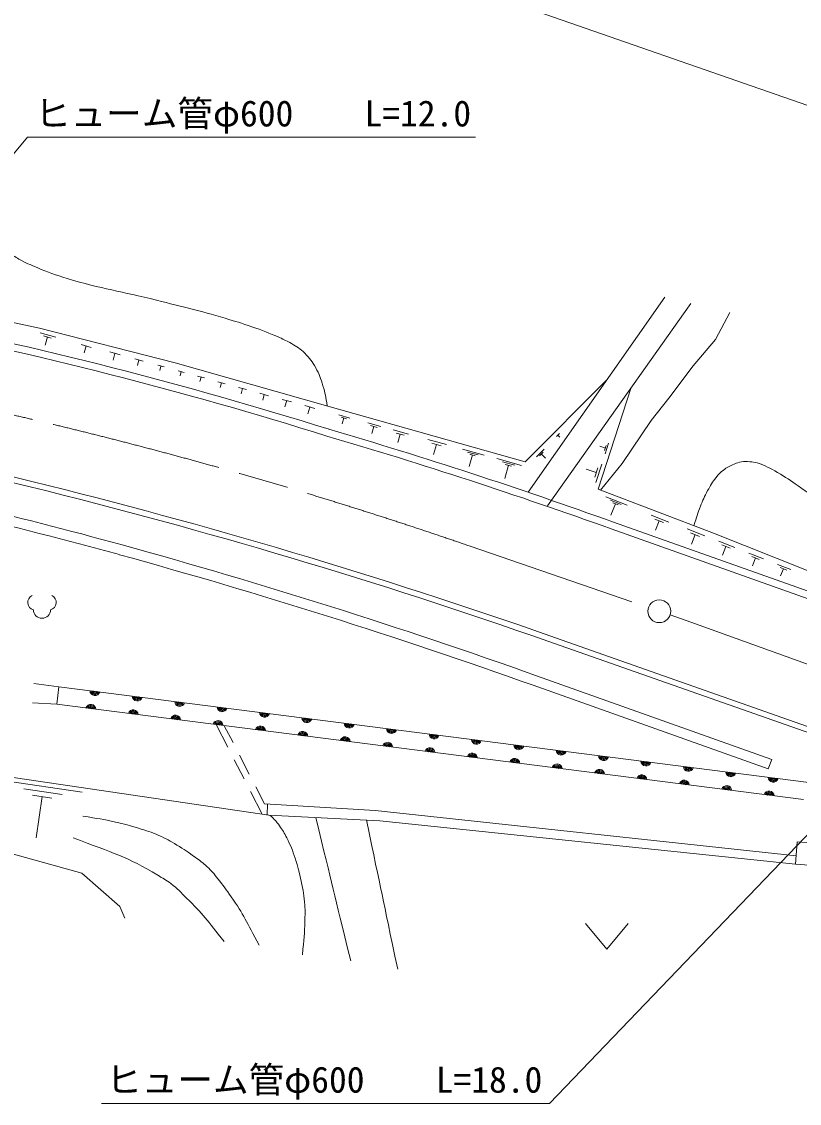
# Model space of a CAD drawing. Units: millimetres, scale not verified. Extents: x 40000 to 680000, y 20000 to 380000.
# Drawn here: x 422233 to 476830, y 261230 to 337205 of the extents above; entities that cross this region are included whole.
import ezdxf
from ezdxf.enums import TextEntityAlignment as Align

# ---------------------------------------------------------------- set-up
doc = ezdxf.new("R2010")
doc.units = ezdxf.units.MM
doc.header["$LTSCALE"] = 1000
doc.linetypes.add('CHAIN', pattern=[18.5, 12, -1.5, 3.5, -1.5])
for name, color, linetype, lineweight in [('M-BGD', 7, 'Continuous', 13), ('M-BMK', 2, 'CHAIN', 13), ('M-BMK-SRVR', 3, 'Continuous', 13), ('M-STR-HTXT', 7, 'Continuous', 13), ('M-STR-STRD', 7, 'Continuous', 13)]:
    doc.layers.add(name, color=color, linetype=linetype, lineweight=lineweight)
doc.styles.add('ＭＳ ゴシック', font='')
doc.styles.get('ＭＳ ゴシック').set_extended_font_data('MS Gothic')

msp = doc.modelspace()

# ---------------------------------------------------------------- linework, layer by layer
at = {"layer": 'M-BGD'}
for p, q in [((457796, 304147), (467380, 317860)), ((459157, 303197), (469209, 317414)), ((471954, 316784), (470953, 314871)), ((423535, 315353), (424630, 315052)), ((423768, 315132), (424316, 314981)), ((424042, 315056), (423881, 314473)), ((470953, 314871), (469374, 313028)), ((426407, 314524), (427123, 314326)), ((426765, 314425), (426633, 313948)), ((428427, 314005), (429143, 313808)), ((428785, 313906), (428654, 313429)), ((430175, 313524), (430756, 313363)), ((430465, 313443), (430359, 313056)), ((431782, 313081), (432239, 312955)), ((469374, 313028), (467671, 310763)), ((432011, 313018), (431927, 312713)), ((433216, 312686), (433647, 312567)), ((433431, 312626), (433352, 312339)), ((434590, 312307), (435062, 312177)), ((434826, 312242), (434739, 311927)), ((436005, 311917), (436521, 311775)), ((436263, 311846), (436168, 311502)), ((437462, 311515), (438023, 311361)), ((437743, 311438), (437640, 311064)), ((438964, 311102), (439571, 310934)), ((439268, 311018), (439156, 310613)), ((467671, 310763), (466425, 309183)), ((440511, 310675), (441166, 310495)), ((440839, 310585), (440718, 310149)), ((442105, 310236), (442808, 310042)), ((442457, 310139), (442328, 309670)), ((444493, 309578), (445269, 309364)), ((444658, 309421), (445046, 309314)), ((444852, 309368), (444738, 308954)), ((446530, 309017), (447459, 308761)), ((446728, 308829), (447192, 308701)), ((446960, 308765), (446824, 308270)), ((448304, 308528), (449390, 308229)), ((466425, 309183), (464389, 306182)), ((448535, 308308), (449078, 308159)), ((448807, 308233), (448647, 307654)), ((450745, 307855), (452047, 307496)), ((459771, 308056), (459986, 308273)), ((459879, 308165), (460023, 308021)), ((451023, 307592), (451674, 307413)), ((451348, 307502), (451157, 306808)), ((453181, 307184), (454698, 306766)), ((453532, 306978), (454291, 306769)), ((458372, 306644), (458907, 307184)), ((458578, 306708), (458846, 306978)), ((463219, 307256), (462828, 307384)), ((463279, 307439), (463159, 307073)), ((463437, 307591), (463197, 306857)), ((453884, 306773), (453661, 305963)), ((453694, 306825), (454073, 306720)), ((455600, 306517), (457331, 306040)), ((456001, 306283), (456867, 306044)), ((458712, 306843), (459000, 306557)), ((464389, 306182), (462860, 304309)), ((456402, 306048), (456148, 305125)), ((456186, 306108), (456619, 305988)), ((462573, 305536), (461875, 305764)), ((462680, 305863), (462466, 305209)), ((462961, 306134), (462534, 304825)), ((463240, 303835), (464749, 303240)), ((463577, 303586), (464332, 303288)), ((463915, 303337), (463598, 302532)), ((463726, 303411), (464104, 303262)), ((466429, 302548), (467666, 302061)), ((479206, 296566), (463775, 302056)), ((466673, 302261), (467292, 302018)), ((466983, 302139), (466723, 301480)), ((479038, 296095), (463607, 301585)), ((468954, 301584), (470190, 301097)), ((469198, 301297), (469816, 301054)), ((469507, 301176), (469247, 300516)), ((471173, 300710), (472304, 300264)), ((471397, 300448), (471962, 300225)), ((471679, 300336), (471442, 299733)), ((473284, 299878), (474314, 299472)), ((473488, 299639), (474002, 299436)), ((473745, 299538), (473529, 298989)), ((475292, 299087), (476226, 298719)), ((475477, 298871), (475943, 298687)), ((475710, 298779), (475514, 298281)), ((458373, 291267), (474889, 285393)), ((423084, 290710), (424852, 290495)), ((424852, 290495), (424695, 289261)), ((424852, 290495), (477502, 283765)), ((458135, 290599), (474651, 284725)), ((422996, 289367), (424695, 289261)), ((477109, 282561), (424695, 289261)), ((435886, 287830), (436704, 286237)), ((436461, 287757), (437071, 286570)), ((437528, 285680), (438214, 284346)), ((437161, 285348), (437847, 284013)), ((474889, 285393), (474651, 284725)), ((421077, 283892), (426480, 283094)), ((438671, 283456), (439281, 282269)), ((422375, 283332), (425076, 282933)), ((422997, 282872), (424347, 282673)), ((423672, 282773), (423247, 279891)), ((438304, 283124), (439122, 281531)), ((447058, 281802), (439281, 282269)), ((439488, 282257), (439480, 281478)), ((447058, 281802), (476608, 278619)), ((461821, 273855), (463321, 272055)), ((463321, 272055), (464821, 273855))]:
    msp.add_line(p, q, dxfattribs=at)
for points in [[(413136, 316974), (414708, 317552), (423477, 315680), (433005, 313235), (443724, 310204), (457590, 306280), (463354, 312100)], [(465028, 311500), (462701, 304370), (470797, 301279), (495208, 291563)], [(378961, 284869), (379738, 288766), (380332, 290896), (411452, 285616), (439592, 281461)], [(379738, 288766), (396854, 285265), (406762, 282887), (426462, 277397), (429133, 275063), (429485, 274241)], [(439592, 281461), (447371, 281079), (476564, 278026)]]:
    msp.add_lwpolyline(points, dxfattribs=at)
msp.add_lwpolyline([(476564, 278026), (478482, 277884), (478600, 279465), (476682, 279607)], close=True, dxfattribs=at)
for centre, radius, start, end in [((355605, 27366), 294719, 72.58474, 78.75958), ((355712, 27743), 293827, 72.58268, 78.76145), ((344238, -30150), 353058, 70.20965, 73.61978), ((344238, -30150), 352558, 70.20965, 73.61978), ((360336, 52406), 257450, 74.46574, 79.67656), ((360336, 52406), 256741, 74.46574, 79.66716), ((318296, -101728), 417213, 70.38219, 74.57219), ((318296, -101728), 416503, 70.38219, 74.57219), ((423196, 296416), 536, 116.08703, 255.33416), ((424124, 296416), 536, 284.66584, 63.91297), ((423660, 295898), 600, 180, 0), ((427378, 290227), 354, 181.5129, 343.91808), ((427378, 290227), 283, 183.73694, 341.69404), ((427378, 290227), 212, 187.48327, 337.94771), ((427378, 290227), 142, 195.195, 330.23598), ((427378, 290227), 100, 205.51266, 319.91832), ((427378, 290227), 100, 205.51266, 319.91832), ((430354, 289847), 354, 181.5129, 343.91808), ((430354, 289847), 283, 183.73694, 341.69404), ((430354, 289847), 212, 187.48327, 337.94771), ((430354, 289847), 142, 195.195, 330.23598), ((430354, 289847), 100, 205.51266, 319.91832), ((430354, 289847), 100, 205.51266, 319.91832), ((427088, 288900), 354, 1.5129, 163.91808), ((427088, 288900), 283, 3.73694, 161.69404), ((427088, 288900), 212, 7.48327, 157.94771), ((427088, 288900), 142, 15.195, 150.23598), ((427088, 288900), 100, 25.51266, 139.91832), ((427088, 288900), 100, 25.51266, 139.91832), ((430064, 288520), 354, 1.5129, 163.91808), ((430064, 288520), 283, 3.73694, 161.69404), ((430064, 288520), 212, 7.48327, 157.94771), ((433330, 289466), 354, 181.5129, 343.91808), ((433330, 289466), 283, 183.73694, 341.69404), ((433330, 289466), 212, 187.48327, 337.94771), ((433330, 289466), 142, 195.195, 330.23598), ((433330, 289466), 100, 205.51266, 319.91832), ((433330, 289466), 100, 205.51266, 319.91832), ((436305, 289086), 354, 181.5129, 343.91808), ((436305, 289086), 283, 183.73694, 341.69404), ((436305, 289086), 212, 187.48327, 337.94771), ((436305, 289086), 142, 195.195, 330.23598), ((436305, 289086), 100, 205.51266, 319.91832), ((436305, 289086), 100, 205.51266, 319.91832), ((430064, 288520), 142, 15.195, 150.23598), ((430064, 288520), 100, 25.51266, 139.91832), ((430064, 288520), 100, 25.51266, 139.91832), ((433040, 288140), 354, 1.5129, 163.91808), ((433040, 288140), 283, 3.73694, 161.69404), ((433040, 288140), 212, 7.48327, 157.94771), ((433040, 288140), 142, 15.195, 150.23598), ((433040, 288140), 100, 25.51266, 139.91832), ((433040, 288140), 100, 25.51266, 139.91832), ((436016, 287759), 354, 1.5129, 163.91808), ((436016, 287759), 283, 3.73694, 161.69404), ((436016, 287759), 212, 7.48327, 157.94771), ((439281, 288706), 354, 181.5129, 343.91808), ((439281, 288706), 283, 183.73694, 341.69404), ((439281, 288706), 212, 187.48327, 337.94771), ((439281, 288706), 142, 195.195, 330.23598), ((439281, 288706), 100, 205.51266, 319.91832), ((439281, 288706), 100, 205.51266, 319.91832), ((442257, 288325), 354, 181.5129, 343.91808), ((442257, 288325), 283, 183.73694, 341.69404), ((442257, 288325), 212, 187.48327, 337.94771), ((442257, 288325), 142, 195.195, 330.23598), ((442257, 288325), 100, 205.51266, 319.91832), ((442257, 288325), 100, 205.51266, 319.91832), ((436016, 287759), 142, 15.195, 150.23598), ((436016, 287759), 100, 25.51266, 139.91832), ((436016, 287759), 100, 25.51266, 139.91832), ((438992, 287379), 354, 1.5129, 163.91808), ((438992, 287379), 283, 3.73694, 161.69404), ((438992, 287379), 212, 7.48327, 157.94771), ((438992, 287379), 142, 15.195, 150.23598), ((438992, 287379), 100, 25.51266, 139.91832), ((438992, 287379), 100, 25.51266, 139.91832), ((441967, 286998), 354, 1.5129, 163.91808), ((441967, 286998), 283, 3.73694, 161.69404), ((441967, 286998), 212, 7.48327, 157.94771), ((445233, 287945), 354, 181.5129, 343.91808), ((445233, 287945), 283, 183.73694, 341.69404), ((445233, 287945), 212, 187.48327, 337.94771), ((445233, 287945), 142, 195.195, 330.23598), ((445233, 287945), 100, 205.51266, 319.91832), ((445233, 287945), 100, 205.51266, 319.91832), ((448208, 287564), 354, 181.5129, 343.91808), ((448208, 287564), 283, 183.73694, 341.69404), ((448208, 287564), 212, 187.48327, 337.94771), ((448208, 287564), 142, 195.195, 330.23598), ((448208, 287564), 100, 205.51266, 319.91832), ((448208, 287564), 100, 205.51266, 319.91832), ((441967, 286998), 142, 15.195, 150.23598), ((441967, 286998), 100, 25.51266, 139.91832), ((441967, 286998), 100, 25.51266, 139.91832), ((444943, 286618), 354, 1.5129, 163.91808), ((444943, 286618), 283, 3.73694, 161.69404), ((444943, 286618), 212, 7.48327, 157.94771), ((444943, 286618), 142, 15.195, 150.23598), ((444943, 286618), 100, 25.51266, 139.91832), ((444943, 286618), 100, 25.51266, 139.91832), ((447919, 286238), 354, 1.5129, 163.91808), ((447919, 286238), 283, 3.73694, 161.69404), ((447919, 286238), 212, 7.48327, 157.94771), ((451184, 287184), 354, 181.5129, 343.91808), ((451184, 287184), 283, 183.73694, 341.69404), ((451184, 287184), 212, 187.48327, 337.94771), ((451184, 287184), 142, 195.195, 330.23598), ((451184, 287184), 100, 205.51266, 319.91832), ((451184, 287184), 100, 205.51266, 319.91832), ((454160, 286804), 354, 181.5129, 343.91808), ((454160, 286804), 283, 183.73694, 341.69404), ((454160, 286804), 212, 187.48327, 337.94771), ((454160, 286804), 142, 195.195, 330.23598), ((454160, 286804), 100, 205.51266, 319.91832), ((454160, 286804), 100, 205.51266, 319.91832), ((447919, 286238), 142, 15.195, 150.23598), ((447919, 286238), 100, 25.51266, 139.91832), ((447919, 286238), 100, 25.51266, 139.91832), ((450895, 285857), 354, 1.5129, 163.91808), ((450895, 285857), 283, 3.73694, 161.69404), ((450895, 285857), 212, 7.48327, 157.94771), ((450895, 285857), 142, 15.195, 150.23598), ((450895, 285857), 100, 25.51266, 139.91832), ((450895, 285857), 100, 25.51266, 139.91832), ((453871, 285477), 354, 1.5129, 163.91808), ((453871, 285477), 283, 3.73694, 161.69404), ((453871, 285477), 212, 7.48327, 157.94771), ((457136, 286423), 354, 181.5129, 343.91808), ((457136, 286423), 283, 183.73694, 341.69404), ((457136, 286423), 212, 187.48327, 337.94771), ((457136, 286423), 142, 195.195, 330.23598), ((457136, 286423), 100, 205.51266, 319.91832), ((457136, 286423), 100, 205.51266, 319.91832), ((460112, 286043), 354, 181.5129, 343.91808), ((460112, 286043), 283, 183.73694, 341.69404), ((460112, 286043), 212, 187.48327, 337.94771), ((460112, 286043), 142, 195.195, 330.23598), ((460112, 286043), 100, 205.51266, 319.91832), ((460112, 286043), 100, 205.51266, 319.91832), ((453871, 285477), 142, 15.195, 150.23598), ((453871, 285477), 100, 25.51266, 139.91832), ((453871, 285477), 100, 25.51266, 139.91832), ((456846, 285096), 354, 1.5129, 163.91808), ((456846, 285096), 283, 3.73694, 161.69404), ((456846, 285096), 212, 7.48327, 157.94771), ((456846, 285096), 142, 15.195, 150.23598), ((456846, 285096), 100, 25.51266, 139.91832), ((456846, 285096), 100, 25.51266, 139.91832), ((459822, 284716), 354, 1.5129, 163.91808), ((459822, 284716), 283, 3.73694, 161.69404), ((459822, 284716), 212, 7.48327, 157.94771), ((463087, 285662), 354, 181.5129, 343.91808), ((463087, 285662), 283, 183.73694, 341.69404), ((463087, 285662), 212, 187.48327, 337.94771), ((463087, 285662), 142, 195.195, 330.23598), ((463087, 285662), 100, 205.51266, 319.91832), ((463087, 285662), 100, 205.51266, 319.91832), ((466063, 285282), 354, 181.5129, 343.91808), ((466063, 285282), 283, 183.73694, 341.69404), ((466063, 285282), 212, 187.48327, 337.94771), ((466063, 285282), 142, 195.195, 330.23598), ((466063, 285282), 100, 205.51266, 319.91832), ((466063, 285282), 100, 205.51266, 319.91832), ((459822, 284716), 142, 15.195, 150.23598), ((459822, 284716), 100, 25.51266, 139.91832), ((459822, 284716), 100, 25.51266, 139.91832), ((462798, 284336), 354, 1.5129, 163.91808), ((462798, 284336), 283, 3.73694, 161.69404), ((462798, 284336), 212, 7.48327, 157.94771), ((462798, 284336), 142, 15.195, 150.23598), ((462798, 284336), 100, 25.51266, 139.91832), ((462798, 284336), 100, 25.51266, 139.91832), ((465774, 283955), 354, 1.5129, 163.91808), ((465774, 283955), 283, 3.73694, 161.69404), ((465774, 283955), 212, 7.48327, 157.94771), ((469039, 284902), 354, 181.5129, 343.91808), ((469039, 284902), 283, 183.73694, 341.69404), ((469039, 284902), 212, 187.48327, 337.94771), ((469039, 284902), 142, 195.195, 330.23598), ((469039, 284902), 100, 205.51266, 319.91832), ((469039, 284902), 100, 205.51266, 319.91832), ((472015, 284521), 354, 181.5129, 343.91808), ((472015, 284521), 283, 183.73694, 341.69404), ((472015, 284521), 212, 187.48327, 337.94771), ((472015, 284521), 142, 195.195, 330.23598), ((472015, 284521), 100, 205.51266, 319.91832), ((472015, 284521), 100, 205.51266, 319.91832), ((465774, 283955), 142, 15.195, 150.23598), ((465774, 283955), 100, 25.51266, 139.91832), ((465774, 283955), 100, 25.51266, 139.91832), ((468749, 283575), 354, 1.5129, 163.91808), ((468749, 283575), 283, 3.73694, 161.69404), ((468749, 283575), 212, 7.48327, 157.94771), ((468749, 283575), 142, 15.195, 150.23598), ((468749, 283575), 100, 25.51266, 139.91832), ((468749, 283575), 100, 25.51266, 139.91832), ((471725, 283195), 354, 1.5129, 163.91808), ((471725, 283195), 283, 3.73694, 161.69404), ((471725, 283195), 212, 7.48327, 157.94771), ((474991, 284141), 354, 181.5129, 343.91808), ((474991, 284141), 283, 183.73694, 341.69404), ((474991, 284141), 212, 187.48327, 337.94771), ((474991, 284141), 142, 195.195, 330.23598), ((474991, 284141), 100, 205.51266, 319.91832), ((474991, 284141), 100, 205.51266, 319.91832), ((471725, 283195), 142, 15.195, 150.23598), ((471725, 283195), 100, 25.51266, 139.91832), ((471725, 283195), 100, 25.51266, 139.91832), ((474701, 282814), 354, 1.5129, 163.91808), ((474701, 282814), 283, 3.73694, 161.69404), ((474701, 282814), 212, 7.48327, 157.94771), ((474701, 282814), 142, 15.195, 150.23598), ((474701, 282814), 100, 25.51266, 139.91832), ((474701, 282814), 100, 25.51266, 139.91832)]:
    msp.add_arc(centre, radius, start, end, dxfattribs=at)
for points, knots in [([(417645, 331865), (417418, 331116), (417341, 330895), (417221, 330257), (417135, 329797), (417090, 329537), (417052, 329071), (417020, 328676), (417032, 328452), (417052, 328055), (417069, 327723), (417081, 327536), (417137, 327209), (417211, 326774), (417264, 326531), (417391, 326108), (417502, 325737), (417574, 325531), (417729, 325177), (417878, 324838), (417958, 324645), (418153, 324330), (418500, 323767), (418736, 323475), (419169, 322975), (419628, 322445), (419917, 322174), (420439, 321705), (420754, 321422), (420944, 321278), (421285, 321028), (421574, 320817), (421737, 320697), (422047, 320520), (422523, 320249), (422815, 320144), (423317, 319927), (424124, 319579), (424593, 319421), (425434, 319165), (427844, 318433), (429258, 318259), (431699, 317641), (433589, 317163), (434654, 316918), (436525, 316371), (437258, 316157), (437665, 316024), (438388, 315779), (439161, 315516), (439588, 315346), (440335, 315017), (440674, 314868), (440864, 314781), (441182, 314593), (441569, 314365), (441797, 314236), (442113, 313916), (442462, 313563), (442635, 313334), (442875, 312900), (443134, 312432), (443225, 312140), (443383, 311630), (443551, 311090), (443582, 310876), (443688, 310214)], [0, 0, 0, 0, 1, 1, 1, 2, 2, 2, 3, 3, 3, 4, 4, 4, 5, 5, 5, 6, 6, 6, 7, 7, 7, 8, 8, 8, 9, 9, 9, 10, 10, 10, 11, 11, 11, 12, 12, 12, 13, 13, 13, 14, 14, 14, 15, 15, 15, 16, 16, 16, 17, 17, 17, 18, 18, 18, 19, 19, 19, 20, 20, 20, 21, 21, 21, 22, 22, 22, 22]), ([(469429, 301801), (469621, 302450), (469673, 302643), (469884, 303163), (470062, 303602), (470160, 303851), (470392, 304264), (470603, 304640), (470716, 304858), (470985, 305195), (471160, 305415), (471275, 305526), (471493, 305703), (471757, 305918), (471944, 305987), (472255, 306127), (472445, 306213), (472557, 306257), (472763, 306296), (472990, 306340), (473124, 306310), (473355, 306296), (473556, 306284), (473671, 306271), (473863, 306211), (474457, 306028), (474766, 305847), (475303, 305534), (475881, 305196), (476196, 304990), (476742, 304603), (477454, 304098), (477856, 303815), (478520, 303248), (479392, 302504), (479883, 302080), (480637, 301216), (481150, 300628), (481343, 300224), (481822, 299607), (482139, 299199), (482316, 298969), (482669, 298591), (482972, 298266), (483172, 298112), (483515, 297829), (483771, 297619), (483911, 297494), (484193, 297321), (484533, 297113), (484751, 297040), (485124, 296898), (486160, 296503), (486767, 296356), (487833, 296051), (488689, 295806), (489165, 295649), (490035, 295459), (490885, 295273), (491373, 295230), (492236, 295120), (492928, 295032), (493317, 294969), (494014, 294951), (494544, 294937), (494842, 294978), (495369, 295035), (495801, 295082), (496049, 295094), (496469, 295205), (497046, 295357), (497367, 295464), (497909, 295713), (498352, 295916), (498566, 296100), (499009, 296305), (499589, 296574), (499926, 296699), (500533, 296898), (501190, 297113), (501553, 297253), (502227, 297406), (506451, 298364), (508987, 297905), (513233, 298761), (514861, 299089), (515435, 299190), (517382, 299692)], [0, 0, 0, 0, 1, 1, 1, 2, 2, 2, 3, 3, 3, 4, 4, 4, 5, 5, 5, 6, 6, 6, 7, 7, 7, 8, 8, 8, 9, 9, 9, 10, 10, 10, 11, 11, 11, 12, 12, 12, 13, 13, 13, 14, 14, 14, 15, 15, 15, 16, 16, 16, 17, 17, 17, 18, 18, 18, 19, 19, 19, 20, 20, 20, 21, 21, 21, 22, 22, 22, 23, 23, 23, 24, 24, 24, 25, 25, 25, 26, 26, 26, 27, 27, 27, 28, 28, 28, 29, 29, 29, 29]), ([(426535, 281404), (427628, 281228), (427936, 281187), (428821, 280981), (429453, 280833), (429809, 280751), (430429, 280557), (430998, 280379), (431323, 280290), (431869, 280049), (432383, 279823), (432654, 279658), (433139, 279372), (433652, 279069), (433927, 278876), (434409, 278525), (434751, 278276), (434947, 278139), (435255, 277848), (435579, 277543), (435741, 277350), (436017, 277001), (436400, 276520), (436598, 276237), (436949, 275731), (437819, 274478), (438036, 273972), (438896, 272345)], [0, 0, 0, 0, 1, 1, 1, 2, 2, 2, 3, 3, 3, 4, 4, 4, 5, 5, 5, 6, 6, 6, 7, 7, 7, 8, 8, 8, 9, 9, 9, 9]), ([(439682, 281457), (440002, 281140), (440108, 281035), (440335, 280727), (440564, 280416), (440671, 280225), (440843, 279880), (441115, 279336), (441248, 279019), (441436, 278441), (441637, 277823), (441725, 277468), (441859, 276832), (441998, 276178), (442054, 275805), (442113, 275139), (442152, 274710), (442121, 274468), (442113, 274038), (442096, 273110), (442051, 272795), (441944, 271667)], [0, 0, 0, 0, 1, 1, 1, 2, 2, 2, 3, 3, 3, 4, 4, 4, 5, 5, 5, 6, 6, 6, 7, 7, 7, 7]), ([(425857, 279880), (428672, 278791), (429623, 278574), (431784, 277255), (432152, 277031), (432372, 276924), (432715, 276663), (433181, 276309), (433396, 276054), (433816, 275647), (434944, 274553), (435259, 274077), (436441, 272599)], [0, 0, 0, 0, 1, 1, 1, 2, 2, 2, 3, 3, 3, 4, 4, 4, 4])]:
    msp.add_open_spline(points, degree=3, knots=knots, dxfattribs=at)
for points in [[(442875, 281319), (444103, 276282), (444103, 276282), (445331, 271244)], [(446431, 281150), (447532, 275901), (447532, 275901), (448633, 270651)]]:
    msp.add_open_spline(points, degree=3, dxfattribs=at)
at = {"layer": 'M-BMK'}
msp.add_line((453720, 300364), (466239, 296055), dxfattribs=at)
msp.add_lwpolyline([(467752, 295534), (469221, 295028), (560894, 261997)], dxfattribs=at)
msp.add_arc((350282, 728), 316987, 70.95478, 86.56374, dxfattribs=at)
at = {"layer": 'M-BMK-SRVR'}
msp.add_circle((466996, 295794), 800, dxfattribs=at)
at = {"layer": 'M-STR-HTXT'}
msp.add_line((445732, 342356), (572928, 297993), dxfattribs=at)
for points in [[(412247, 316593), (422652, 329093), (454102, 329093)], [(480571, 283390), (459300, 261230), (427850, 261230)]]:
    msp.add_lwpolyline(points, dxfattribs=at)
at = {"layer": 'M-STR-STRD'}
msp.add_line((482258, 285574), (459173, 293695), dxfattribs=at)
msp.add_lwpolyline([(539892, 265347), (482391, 285952), (459306, 294073)], dxfattribs=at)
for centre, radius, start, end in [((348304, -750), 314644, 76.2786, 86.30119), ((348304, -750), 314243, 76.2786, 86.30119), ((327423, -81945), 398476, 70.67245, 76.13109), ((327423, -81945), 398076, 70.67245, 76.13109)]:
    msp.add_arc(centre, radius, start, end, dxfattribs=at)

# ---------------------------------------------------------------- texts
at = {"layer": 'M-STR-HTXT', "style": 'ＭＳ ゴシック'}
for s, p in [('ヒューム管φ600\u3000\u3000L=12.0', (438477, 329293)), ('ヒューム管φ600\u3000\u3000L=18.0', (443475, 261430))]:
    msp.add_text(s, height=1833, dxfattribs=at).set_placement(p, align=Align.BOTTOM_CENTER)

doc.saveas('drawing.dxf')
